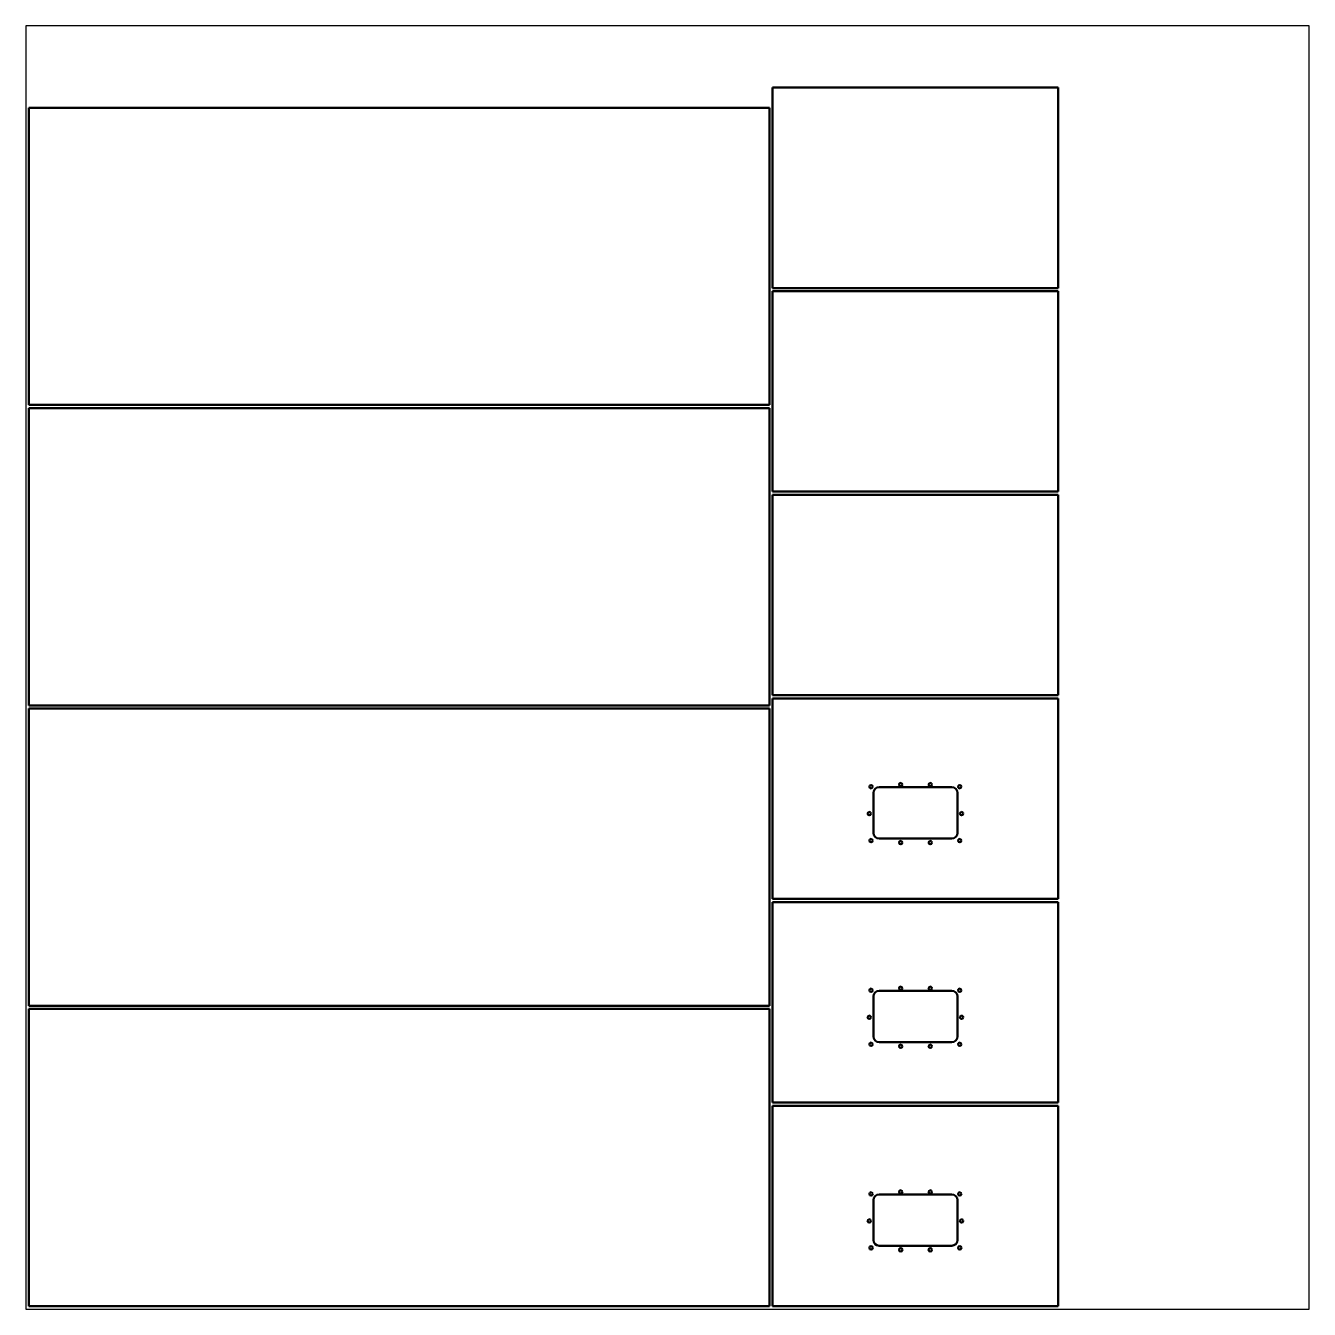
# Model space of a CAD drawing. Extents: x 0 to 2000, y 0 to 2000.
import ezdxf

# ---------------------------------------------------------------- set-up
doc = ezdxf.new("R2010")
doc.units = 0
for name, color, linetype, lineweight in [('Cut Out', 3, 'Continuous', 50), ('Hole', 7, 'Continuous', 50), ('Outline', 7, 'Continuous', 50)]:
    doc.layers.add(name, color=color, linetype=linetype, lineweight=lineweight)

msp = doc.modelspace()

# ---------------------------------------------------------------- linework, layer by layer
msp.add_lwpolyline([(0, 0), (2000, 0), (2000, 2000), (0, 2000)], close=True)
at = {"layer": 'Cut Out'}
for p, q in [((1320.8, 742.5), (1320.8, 804.5)), ((1329.8, 813.5), (1442.8, 813.5)), ((1451.8, 804.5), (1451.8, 742.5)), ((1442.8, 733.5), (1329.8, 733.5)), ((1320.8, 425.3), (1320.8, 487.3)), ((1329.8, 496.3), (1442.8, 496.3)), ((1451.8, 487.3), (1451.8, 425.3)), ((1442.8, 416.3), (1329.8, 416.3)), ((1320.8, 108), (1320.8, 170)), ((1329.8, 179), (1442.8, 179)), ((1451.8, 170), (1451.8, 108)), ((1442.8, 99), (1329.8, 99))]:
    msp.add_line(p, q, dxfattribs=at)
for centre, start, end in [((1329.8, 804.5), 90, 180), ((1442.8, 804.5), 0, 90), ((1329.8, 742.5), 180, 270), ((1442.8, 742.5), 270, 0), ((1329.8, 487.3), 90, 180), ((1442.8, 487.3), 0, 90), ((1329.8, 425.3), 180, 270), ((1442.8, 425.3), 270, 0), ((1329.8, 170), 90, 180), ((1442.8, 170), 0, 90), ((1329.8, 108), 180, 270), ((1442.8, 108), 270, 0)]:
    msp.add_arc(centre, 9, start, end, dxfattribs=at)
at = {"layer": 'Hole'}
for centre in [(1363.3, 817.5), (1409.3, 817.5), (1317.3, 814.3), (1455.3, 814.3), (1314.3, 772.3), (1458.3, 772.3), (1317.3, 730.3), (1363.3, 727.2), (1409.3, 727.2), (1455.3, 730.3), (1363.3, 500.2), (1409.3, 500.2), (1317.3, 497.1), (1455.3, 497.1), (1314.3, 455.1), (1458.3, 455.1), (1317.3, 413.1), (1363.3, 409.9), (1409.3, 409.9), (1455.3, 413.1), (1317.3, 179.8), (1363.3, 183), (1409.3, 183), (1455.3, 179.8), (1314.3, 137.8), (1458.3, 137.8), (1317.3, 95.8), (1363.3, 92.7), (1409.3, 92.7), (1455.3, 95.8)]:
    msp.add_circle(centre, 2.6, dxfattribs=at)
at = {"layer": 'Outline'}
for p, q in [((1163.8, 1903.5), (1608.8, 1903.5)), ((1163.8, 1591.2), (1163.8, 1903.5)), ((1608.8, 1903.5), (1608.8, 1591.2)), ((5, 1872), (1158.8, 1872)), ((5, 1409), (5, 1872)), ((1158.8, 1872), (1158.8, 1409)), ((1608.8, 1591.2), (1163.8, 1591.2)), ((1163.8, 1586.2), (1608.8, 1586.2)), ((1163.8, 1274), (1163.8, 1586.2)), ((1608.8, 1586.2), (1608.8, 1274)), ((1158.8, 1409), (5, 1409)), ((5, 1404), (1158.8, 1404)), ((5, 941), (5, 1404)), ((1158.8, 1404), (1158.8, 941)), ((1608.8, 1274), (1163.8, 1274)), ((1163.8, 1269), (1608.8, 1269)), ((1163.8, 956.8), (1163.8, 1269)), ((1608.8, 1269), (1608.8, 956.8)), ((1158.8, 941), (5, 941)), ((1608.8, 956.8), (1163.8, 956.8)), ((1163.8, 639.5), (1163.8, 951.8)), ((1163.8, 951.8), (1608.8, 951.8)), ((1608.8, 951.8), (1608.8, 639.5)), ((5, 936), (1158.8, 936)), ((5, 473), (5, 936)), ((1158.8, 936), (1158.8, 473)), ((1608.8, 639.5), (1163.8, 639.5)), ((1163.8, 322.2), (1163.8, 634.5)), ((1163.8, 634.5), (1608.8, 634.5)), ((1608.8, 634.5), (1608.8, 322.2)), ((1158.8, 473), (5, 473)), ((5, 468), (1158.8, 468)), ((5, 5), (5, 468)), ((1158.8, 468), (1158.8, 5)), ((1608.8, 322.2), (1163.8, 322.2)), ((1163.8, 5), (1163.8, 317.2)), ((1163.8, 317.2), (1608.8, 317.2)), ((1608.8, 317.2), (1608.8, 5)), ((1158.8, 5), (5, 5)), ((1608.8, 5), (1163.8, 5))]:
    msp.add_line(p, q, dxfattribs=at)

doc.saveas('drawing.dxf')
